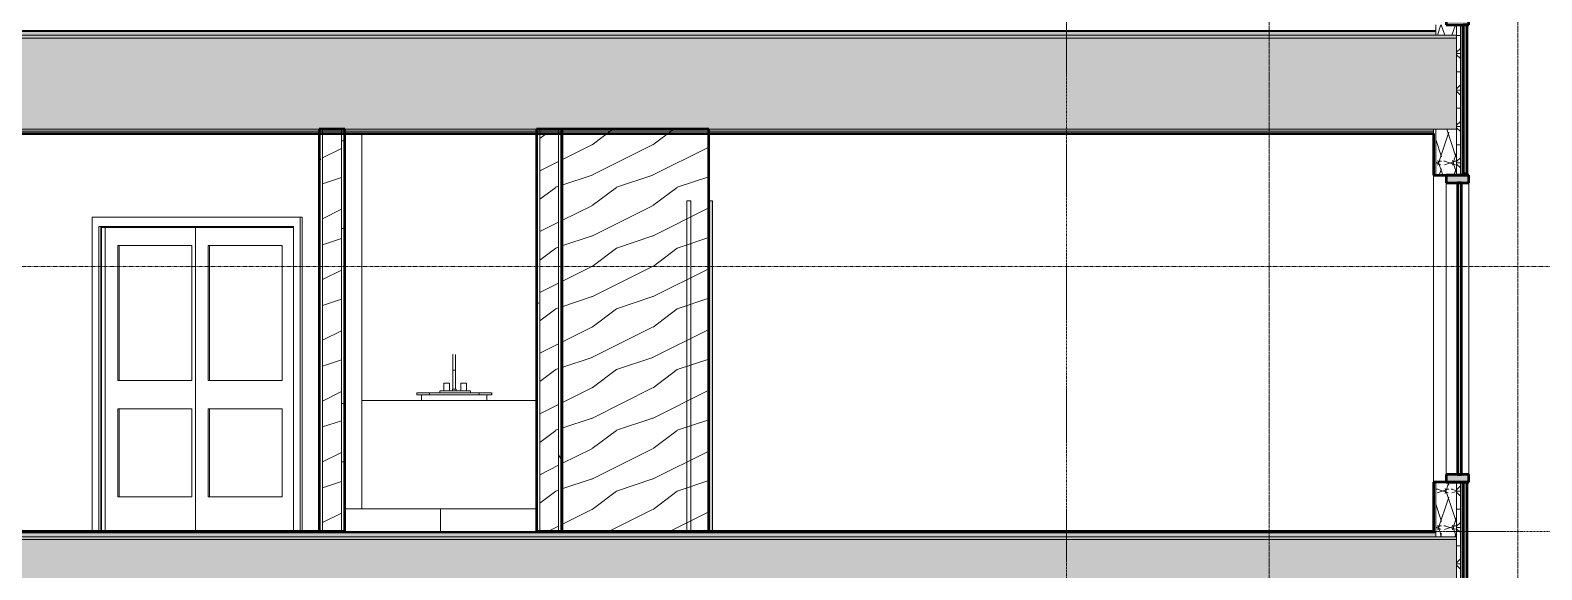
# Model space of a CAD drawing. Header units: inches. Extents: x -4168 to 1833, y -300 to 637.
# Drawn here: x -2446.1 to -2048.3, y 125.9 to 267.9 of the extents above; entities that cross this region are included whole.
import ezdxf

# ---------------------------------------------------------------- set-up
doc = ezdxf.new("R2010")
doc.units = ezdxf.units.IN
doc.header["$MEASUREMENT"] = 0
for name, pattern in [('Aligning Line 1_8_', [0.25, 0.125, -0.125]), ('Dash Dot 3_16_', [0.3125, 0.1875, -0.0625, 0, -0.0625]), ('Grid Line 1_2_', [0.875, 0.5, -0.125, 0.125, -0.125])]:
    doc.linetypes.add(name, pattern=pattern)
for name, color, linetype, lineweight in [('0-1', 7, 'Continuous', 5), ('0-2', 7, 'Continuous', 13), ('A-ANNO-SYMB-1', 150, 'Dash Dot 3_16_', 9), ('A-DOOR-4', 250, 'Continuous', 9), ('A-DOOR-FRAM-1', 250, 'Continuous', 9), ('A-DOOR-FRAM-2', 55, 'Continuous', 9), ('A-DOOR-FRAM-3', 50, 'Continuous', 20), ('A-FLOR-1', 8, 'Continuous', 5), ('A-FLOR-2', 31, 'Continuous', 5), ('A-FLOR-3', 251, 'Continuous', 5), ('A-FLOR-7', 192, 'Continuous', 50), ('A-FLOR-LEVL-1', 51, 'Grid Line 1_2_', 9), ('A-FLOR-MCUT', 51, 'Continuous', 13), ('A-FLOR-PATT-1', 8, 'Continuous', 9), ('A-GLAZ-1', 135, 'Continuous', 13), ('A-GLAZ-2', 27, 'Continuous', 13), ('A-GLAZ-3', 90, 'Continuous', 13), ('A-GLAZ-4', 151, 'Continuous', 50), ('A-GLAZ-5', 7, 'Continuous', 13), ('A-WALL', 113, 'Continuous', 13), ('A-WALL-1', 10, 'Continuous', 50), ('A-WALL-10', 113, 'Continuous', 50), ('A-WALL-2', 7, 'Continuous', 13), ('A-WALL-3', 135, 'Continuous', 13), ('A-WALL-5', 254, 'Continuous', 5), ('A-WALL-6', 8, 'Continuous', 5), ('A-WALL-PATT-1', 250, 'Continuous', 9), ('A-WALL-PATT-2', 253, 'Continuous', 9), ('A-WALL-PATT-5', 111, 'Continuous', 9), ('G-ANNO-SYMB', 111, 'Aligning Line 1_8_', 9), ('P-SANR-FIXT-1', 55, 'Continuous', 9), ('Q-CASE-1', 55, 'Continuous', 9), ('S-GRID-1', 1, 'Grid Line 1_2_', 9)]:
    doc.layers.add(name, color=color, linetype=linetype, lineweight=lineweight)
pattern_1 = [(0, (-3769.654, 146.633), (30.72, 7.68), [1.267, -21.773, 1.267, -21.773, -122.88]), (0, (-3769.654, 146.633), (30.72, 7.68), [-46.08, 1.267, -44.813, 1.267, -21.773, -53.76]), (0, (-3769.654, 146.633), (30.72, 7.68), [-115.2, 1.267, -14.093, 1.267, -37.133]), (120, (-3758.134, 150.473), (-22.011075, 22.7643), [1.267, -21.773, 1.267, -21.773, -122.88]), (120, (-3758.134, 150.473), (-22.011075, 22.7643), [-46.08, 1.267, -44.813, 1.267, -21.773, -53.76]), (120, (-3758.134, 150.473), (-22.011075, 22.7643), [-115.2, 1.267, -14.093, 1.267, -37.133]), (240, (-3754.294, 165.833), (-8.708925, -30.4443), [1.267, -21.773, 1.267, -21.773, -122.88]), (240, (-3754.294, 165.833), (-8.708925, -30.4443), [-46.08, 1.267, -44.813, 1.267, -21.773, -53.76]), (240, (-3754.294, 165.833), (-8.708925, -30.4443), [-115.2, 1.267, -14.093, 1.267, -37.133])]
pattern_2 = [(216.87, (-3763.257, 162.627), (47.980943, 31.987086), [7.997, -71.971]), (206.565, (-3753.661, 157.829), (-15.993714, -15.994133), [17.881, -17.881]), (198.435, (-3753.661, 149.832), (-31.98674, -15.99388), [10.115, -40.461])]
pattern_3 = [(0, (-3769.654, 146.633), (15.36, 3.84), [1.267, -10.253, 1.267, -10.253, -61.44]), (0, (-3769.654, 146.633), (15.36, 3.84), [-23.04, 1.267, -21.773, 1.267, -10.253, -26.88]), (0, (-3769.654, 146.633), (15.36, 3.84), [-57.6, 1.267, -6.413, 1.267, -17.933]), (120, (-3763.894, 148.553), (-11.0055376, 11.38215), [1.267, -10.253, 1.267, -10.253, -61.44]), (120, (-3763.894, 148.553), (-11.0055376, 11.38215), [-23.04, 1.267, -21.773, 1.267, -10.253, -26.88]), (120, (-3763.894, 148.553), (-11.0055376, 11.38215), [-57.6, 1.267, -6.413, 1.267, -17.933]), (240, (-3761.974, 156.233), (-4.3544624, -15.22215), [1.267, -10.253, 1.267, -10.253, -61.44]), (240, (-3761.974, 156.233), (-4.3544624, -15.22215), [-23.04, 1.267, -21.773, 1.267, -10.253, -26.88]), (240, (-3761.974, 156.233), (-4.3544624, -15.22215), [-57.6, 1.267, -6.413, 1.267, -17.933])]
pattern_4 = [(0, (-3769.654, 146.633), (0, 4.798), []), (315, (-3769.654, 146.633), (4.7984266, 0), [6.786, -6.786]), (45, (-3769.654, 146.633), (4.7984266, 0), [6.786, -6.786])]

# ---------------------------------------------------------------- blocks, each defined once
blk = doc.blocks.new('Single-Flush - 36_ x 84_-V20-BUILDING SECTION - NORTH_SOUTH THRU PARKING RAMP - LOOKING WEST')
at = {"layer": 'A-DOOR-FRAM-2'}
blk.add_hatch(color=256, dxfattribs=at).paths.add_polyline_path([(-2267.5, 268), (-2266.5, 268), (-2266.5, 355), (-2267.5, 355), (-2267.5, 306.14)], flags=0)
at = {"layer": 'A-DOOR-FRAM-3'}
for p, q in [((-2273.25, 355), (-2273.25, 268)), ((-2272.25, 355), (-2273.25, 355)), ((-2272.25, 268), (-2272.25, 355)), ((-2266.5, 355), (-2267.5, 355)), ((-2267.5, 355), (-2267.5, 268)), ((-2266.5, 268), (-2266.5, 355)), ((-2273.25, 268), (-2272.25, 268)), ((-2267.5, 268), (-2266.5, 268))]:
    blk.add_line(p, q, dxfattribs=at)
blk = doc.blocks.new('FOLDING_SLIDING CLOSET - 72_ x 80_-V21-BUILDING SECTION - NORTH_SOUTH THRU PARKING RAMP - LOOKING WEST')
at = {"layer": 'A-DOOR-4'}
for p, q in [((-2429.8, 350.75), (-2429.8, 268)), ((-2375, 350.75), (-2429.8, 350.75)), ((-2375, 350.75), (-2374.47, 350.75)), ((-2375, 268), (-2375, 350.75)), ((-2374.47, 350.75), (-2374.47, 268)), ((-2428.03, 348.25), (-2428.03, 268)), ((-2428.03, 348.25), (-2376.76, 348.25)), ((-2427.5, 268), (-2427.5, 348.25)), ((-2426.35, 348), (-2426.35, 268)), ((-2376.76, 348), (-2402.57, 348)), ((-2402.57, 348), (-2402.57, 268)), ((-2376.76, 348.25), (-2376.76, 268)), ((-2422.99, 307.75), (-2422.99, 343.31)), ((-2422.99, 343.31), (-2403.55, 343.31)), ((-2422.67, 343.31), (-2422.67, 307.75)), ((-2403.55, 343.31), (-2403.55, 307.75)), ((-2399.21, 307.75), (-2399.21, 343.31)), ((-2399.21, 343.31), (-2379.77, 343.31)), ((-2398.89, 343.31), (-2398.89, 307.75)), ((-2379.77, 343.31), (-2379.77, 307.75)), ((-2403.55, 307.75), (-2422.99, 307.75)), ((-2379.77, 307.75), (-2399.21, 307.75)), ((-2422.99, 277.12), (-2422.99, 300.25)), ((-2422.99, 300.25), (-2403.55, 300.25)), ((-2422.67, 300.25), (-2422.67, 277.12)), ((-2403.55, 300.25), (-2403.55, 277.12)), ((-2399.21, 277.12), (-2399.21, 300.25)), ((-2399.21, 300.25), (-2379.77, 300.25)), ((-2398.89, 300.25), (-2398.89, 277.12)), ((-2379.77, 300.25), (-2379.77, 277.12)), ((-2403.55, 277.12), (-2422.99, 277.12)), ((-2379.77, 277.12), (-2399.21, 277.12))]:
    blk.add_line(p, q, dxfattribs=at)
at = {"layer": 'A-DOOR-FRAM-1'}
for q in [(-2427.32, 268), (-2376.76, 348)]:
    blk.add_line((-2427.32, 348), q, dxfattribs=at)
blk = doc.blocks.new('M_Sink Vanity-Square - 500 x 440mm-V9-BUILDING SECTION - NORTH_SOUTH THRU PARKING RAMP - LOOKING WEST')
at = {"layer": 'P-SANR-FIXT-1'}
for p, q in [((-2611.95, 182.39), (-2611.94, 182.4)), ((-2611.95, 181.19), (-2611.95, 173.5)), ((-2611.95, 179.87), (-2611.95, 178.5)), ((-2611.2, 182.41), (-2611.2, 182.39)), ((-2611.2, 173.5), (-2611.2, 181.19)), ((-2611.2, 178.5), (-2611.2, 179.87)), ((-2611.57, 178.5), (-2611.94, 178.5)), ((-2611.2, 178.5), (-2611.57, 178.5)), ((-2621.45, 172.5), (-2621.45, 172)), ((-2621.41, 172.5), (-2618.09, 172.5)), ((-2621.41, 172.5), (-2621.41, 172)), ((-2618.09, 172), (-2621.41, 172)), ((-2620.16, 172), (-2620.16, 170.5)), ((-2618.09, 172.5), (-2605.05, 172.5)), ((-2618.09, 172.5), (-2618.09, 172)), ((-2605.05, 172), (-2618.09, 172)), ((-2615.32, 172.99), (-2615.32, 172.5)), ((-2615.3, 172.99), (-2614.57, 172.99)), ((-2614.57, 172.99), (-2613.57, 172.99)), ((-2614.32, 175), (-2614.32, 172.99)), ((-2614.32, 175), (-2612.82, 175)), ((-2613.57, 172.99), (-2609.07, 172.99)), ((-2612.82, 172.99), (-2612.82, 175)), ((-2612.07, 173.5), (-2612.07, 172.99)), ((-2612.07, 173.5), (-2611.07, 173.5)), ((-2611.07, 172.99), (-2611.07, 173.5)), ((-2609.82, 175), (-2609.82, 172.99)), ((-2609.82, 175), (-2608.32, 175)), ((-2609.07, 172.99), (-2608.07, 172.99)), ((-2608.32, 172.99), (-2608.32, 175)), ((-2608.07, 172.99), (-2607.34, 172.99)), ((-2607.32, 172.5), (-2607.32, 172.99)), ((-2605.05, 172.5), (-2601.73, 172.5)), ((-2605.05, 172), (-2605.05, 172.5)), ((-2601.73, 172), (-2605.05, 172)), ((-2602.98, 170.5), (-2602.98, 172)), ((-2601.73, 172.5), (-2601.73, 172)), ((-2601.69, 172), (-2601.69, 172.5))]:
    blk.add_line(p, q, dxfattribs=at)
at = {"layer": 'P-SANR-FIXT-1', "flags": 128}
for points in [[(-2611.95, 182.37), (-2611.95, 182.37), (-2611.95, 182.37), (-2611.95, 182.36), (-2611.95, 182.34), (-2611.95, 182.33), (-2611.95, 182.3), (-2611.95, 182.28), (-2611.95, 182.25), (-2611.95, 182.21), (-2611.95, 182.18), (-2611.95, 182.14), (-2611.95, 182.09), (-2611.95, 182.04), (-2611.95, 181.99), (-2611.95, 181.94), (-2611.95, 181.88), (-2611.95, 181.82), (-2611.95, 181.75), (-2611.95, 181.69), (-2611.95, 181.62), (-2611.95, 181.54), (-2611.95, 181.47), (-2611.95, 181.39), (-2611.95, 181.31), (-2611.95, 181.23), (-2611.95, 181.14), (-2611.95, 181.05), (-2611.95, 180.96), (-2611.95, 180.87), (-2611.95, 180.78), (-2611.95, 180.69), (-2611.95, 180.59), (-2611.95, 180.5), (-2611.95, 180.4), (-2611.95, 180.3), (-2611.95, 180.2), (-2611.95, 180.1), (-2611.95, 180), (-2611.95, 179.9), (-2611.95, 179.87)], [(-2611.95, 181.19), (-2611.95, 181.23), (-2611.95, 181.28), (-2611.95, 181.33), (-2611.95, 181.38), (-2611.95, 181.42), (-2611.95, 181.47), (-2611.95, 181.52), (-2611.95, 181.56), (-2611.95, 181.61), (-2611.95, 181.65), (-2611.95, 181.69), (-2611.95, 181.74), (-2611.95, 181.78), (-2611.95, 181.82), (-2611.95, 181.86), (-2611.95, 181.9), (-2611.95, 181.93), (-2611.95, 181.97), (-2611.95, 182.01), (-2611.95, 182.04), (-2611.95, 182.07), (-2611.95, 182.1), (-2611.95, 182.13), (-2611.95, 182.16)], [(-2611.94, 182.43), (-2611.94, 182.45), (-2611.93, 182.46), (-2611.93, 182.48), (-2611.93, 182.49), (-2611.92, 182.51), (-2611.92, 182.52), (-2611.91, 182.53), (-2611.9, 182.55), (-2611.9, 182.56), (-2611.89, 182.57)], [(-2611.26, 182.58), (-2611.25, 182.56), (-2611.24, 182.55), (-2611.23, 182.54), (-2611.23, 182.52), (-2611.22, 182.51), (-2611.22, 182.5), (-2611.21, 182.48), (-2611.21, 182.47), (-2611.2, 182.45), (-2611.2, 182.44), (-2611.2, 182.42)], [(-2611.2, 179.87), (-2611.2, 179.97), (-2611.2, 180.07), (-2611.2, 180.17), (-2611.2, 180.27), (-2611.2, 180.37), (-2611.2, 180.47), (-2611.2, 180.57), (-2611.2, 180.66), (-2611.2, 180.76), (-2611.2, 180.85), (-2611.2, 180.94), (-2611.2, 181.03), (-2611.2, 181.12), (-2611.2, 181.2), (-2611.2, 181.29), (-2611.2, 181.37), (-2611.2, 181.45), (-2611.2, 181.52), (-2611.2, 181.6), (-2611.2, 181.67), (-2611.2, 181.74), (-2611.2, 181.8), (-2611.2, 181.86), (-2611.2, 181.92), (-2611.2, 181.98), (-2611.2, 182.03), (-2611.2, 182.08), (-2611.2, 182.13), (-2611.2, 182.17), (-2611.2, 182.21), (-2611.2, 182.24), (-2611.2, 182.27), (-2611.2, 182.3), (-2611.2, 182.32), (-2611.2, 182.34), (-2611.2, 182.35), (-2611.2, 182.36), (-2611.2, 182.37), (-2611.2, 182.37), (-2611.2, 182.37)], [(-2611.2, 182.14), (-2611.2, 182.11), (-2611.2, 182.08), (-2611.2, 182.05), (-2611.2, 182.01), (-2611.2, 181.98), (-2611.2, 181.94), (-2611.2, 181.91), (-2611.2, 181.87), (-2611.2, 181.83), (-2611.2, 181.79), (-2611.2, 181.75), (-2611.2, 181.7), (-2611.2, 181.66), (-2611.2, 181.62), (-2611.2, 181.57), (-2611.2, 181.53), (-2611.2, 181.48), (-2611.2, 181.44), (-2611.2, 181.39), (-2611.2, 181.34), (-2611.2, 181.3), (-2611.2, 181.25), (-2611.2, 181.2), (-2611.2, 181.19)]]:
    blk.add_lwpolyline(points, dxfattribs=at)
blk = doc.blocks.new('OD_CW_Base Cabinet - OD_CW_Base Cabinet-V22-BUILDING SECTION - NORTH_SOUTH THRU PARKING RAMP - LOOKING WEST')
at = {"layer": 'Q-CASE-1'}
blk.add_line((-2312.84, 302.5), (-2358.84, 302.5), dxfattribs=at)
blk = doc.blocks.new('Shower Base-Corner - 38_ x 38_-V23-BUILDING SECTION - NORTH_SOUTH THRU PARKING RAMP - LOOKING WEST')
at = {"layer": 'P-SANR-FIXT-1'}
for p, q in [((-2363.3, 274), (-2338.07, 274)), ((-2338.07, 274), (-2312.84, 274)), ((-2338.07, 274), (-2338.07, 268)), ((-2338.07, 268), (-2363.3, 268)), ((-2312.84, 268), (-2338.07, 268))]:
    blk.add_line(p, q, dxfattribs=at)
blk = doc.blocks.new('CTR - 1st Phase - Unit Layouts_rvt-1-BUILDING SECTION - NORTH_SOUTH THRU PARKING RAMP - LOOKING WEST')
at = {"layer": 'A-WALL-PATT-1'}
h = blk.add_hatch(dxfattribs=at)
h.set_pattern_fill('FP_1', color=256, style=0, pattern_type=2)
h.set_pattern_definition(pattern_1)
h.paths.add_polyline_path([(-2369.13, 136), (-2369.13, 240.75), (-2370.02, 240.75), (-2370.02, 136)], flags=0)
h = blk.add_hatch(dxfattribs=at)
h.set_pattern_fill('FP_1', color=256, style=0, pattern_type=2)
h.set_pattern_definition(pattern_1)
h.paths.add_polyline_path([(-2363.3, 136), (-2363.3, 240.75), (-2364.18, 240.75), (-2364.18, 136)], flags=0)
h = blk.add_hatch(dxfattribs=at)
h.set_pattern_fill('FP_1', color=256, style=0, pattern_type=2)
h.set_pattern_definition(pattern_1)
h.paths.add_polyline_path([(-2311.96, 136), (-2311.96, 240.75), (-2312.84, 240.75), (-2312.84, 136)], flags=0)
h = blk.add_hatch(dxfattribs=at)
h.set_pattern_fill('FP_1', color=256, style=0, pattern_type=2)
h.set_pattern_definition(pattern_1)
h.paths.add_polyline_path([(-2306.25, 136), (-2306.13, 136), (-2306.13, 240.75), (-2307.01, 240.75), (-2307.01, 136)], flags=0)
at = {"layer": 'A-WALL-PATT-2'}
h = blk.add_hatch(dxfattribs=at)
h.set_pattern_fill('FP_4', color=256, style=0, pattern_type=2)
h.set_pattern_definition(pattern_2)
h.paths.add_polyline_path([(-2366.81, 136), (-2364.18, 136), (-2364.18, 240.75), (-2369.13, 240.75), (-2369.13, 136)], flags=0)
h = blk.add_hatch(dxfattribs=at)
h.set_pattern_fill('FP_4', color=256, style=0, pattern_type=2)
h.set_pattern_definition(pattern_2)
h.paths.add_polyline_path([(-2307.01, 136), (-2307.01, 240.75), (-2311.96, 240.75), (-2311.96, 136)], flags=0)
h = blk.add_hatch(dxfattribs=at)
h.set_pattern_fill('FP_4', color=256, style=0, pattern_type=2)
h.set_pattern_definition(pattern_2)
h.paths.add_polyline_path([(-2306.13, 136), (-2267.5, 136), (-2267.5, 241.87), (-2306.13, 241.87), (-2306.13, 160.23)], flags=0)
at = {"layer": 'A-WALL-1'}
for p, q in [((-2370.02, 241.87), (-2370.02, 136)), ((-2363.3, 241.87), (-2370.02, 241.87)), ((-2363.3, 136), (-2363.3, 241.87)), ((-2306.13, 241.87), (-2312.84, 241.87)), ((-2312.84, 241.87), (-2312.84, 136)), ((-2306.13, 136), (-2306.13, 241.87)), ((-2267.5, 241.87), (-2306.13, 241.87)), ((-2306.13, 241.87), (-2306.13, 136)), ((-2267.5, 136), (-2267.5, 241.87)), ((-2370.02, 136), (-2363.3, 136)), ((-2312.84, 136), (-2306.13, 136)), ((-2306.13, 136), (-2267.5, 136))]:
    blk.add_line(p, q, dxfattribs=at)
at = {"layer": 'A-WALL-2'}
for p, q in [((-2369.13, 136), (-2369.13, 241.87)), ((-2364.18, 136), (-2364.18, 241.87)), ((-2311.96, 136), (-2311.96, 241.87)), ((-2307.01, 136), (-2307.01, 241.87))]:
    blk.add_line(p, q, dxfattribs=at)
at = {"layer": 'A-WALL-3'}
blk.add_line((-2358.84, 142), (-2358.84, 240.75), dxfattribs=at)
at = {"layer": '0-2'}
for name, p in [('Single-Flush - 36_ x 84_-V20-BUILDING SECTION - NORTH_SOUTH THRU PARKING RAMP - LOOKING WEST', (0, -132)), ('FOLDING_SLIDING CLOSET - 72_ x 80_-V21-BUILDING SECTION - NORTH_SOUTH THRU PARKING RAMP - LOOKING WEST', (0, -132)), ('M_Sink Vanity-Square - 500 x 440mm-V9-BUILDING SECTION - NORTH_SOUTH THRU PARKING RAMP - LOOKING WEST', (277.09, 0)), ('OD_CW_Base Cabinet - OD_CW_Base Cabinet-V22-BUILDING SECTION - NORTH_SOUTH THRU PARKING RAMP - LOOKING WEST', (0, -132)), ('Shower Base-Corner - 38_ x 38_-V23-BUILDING SECTION - NORTH_SOUTH THRU PARKING RAMP - LOOKING WEST', (0, -132))]:
    blk.add_blockref(name, p, dxfattribs=at)
blk = doc.blocks.new('_THE_ WINDOW _ DOOR - Window - 2nd Floor-2113391-BUILDING SECTION - NORTH_SOUTH THRU PARKING RAMP - LOOKING WEST')
at = {"layer": 'A-GLAZ-2'}
h = blk.add_hatch(color=256, dxfattribs=at)
h.paths.add_polyline_path([(-2067.42, 149), (-2067.42, 151), (-2073.42, 151), (-2073.42, 149), (-2067.92, 149)], flags=0)
h.paths.add_polyline_path([(-2067.92, 227.75), (-2067.42, 227.75), (-2067.42, 229.75), (-2073.42, 229.75), (-2073.42, 227.75), (-2067.95, 227.75)], flags=0)
at = {"layer": 'A-GLAZ-3'}
blk.add_hatch(color=256, dxfattribs=at).paths.add_polyline_path([(-2069.42, 151), (-2069.42, 227.75), (-2070.42, 227.75), (-2070.42, 151)], flags=0)
at = {"layer": 'A-GLAZ-5'}
blk.add_hatch(color=256, dxfattribs=at).paths.add_polyline_path([(-2067.92, 109.75), (-2067.92, 149), (-2068.92, 149), (-2068.92, 109.75)], flags=0)
at = {"layer": 'A-GLAZ-1'}
for p, q in [((-2073.42, 151), (-2073.42, 227.75)), ((-2067.42, 227.75), (-2067.42, 151))]:
    blk.add_line(p, q, dxfattribs=at)
at = {"layer": 'A-GLAZ-4'}
for p, q in [((-2073.42, 229.75), (-2073.42, 227.75)), ((-2067.42, 229.75), (-2073.42, 229.75)), ((-2073.42, 227.75), (-2067.42, 227.75)), ((-2069.42, 227.75), (-2070.42, 227.75)), ((-2070.42, 227.75), (-2070.42, 151)), ((-2069.42, 151), (-2069.42, 227.75)), ((-2067.42, 227.75), (-2067.42, 229.75)), ((-2073.42, 151), (-2073.42, 149)), ((-2067.42, 151), (-2073.42, 151)), ((-2073.42, 149), (-2067.42, 149)), ((-2070.42, 151), (-2069.42, 151)), ((-2068.92, 149), (-2068.92, 109.75)), ((-2067.92, 149), (-2068.92, 149)), ((-2067.92, 109.75), (-2067.92, 149)), ((-2067.42, 149), (-2067.42, 151)), ((-2068.92, 109.75), (-2067.92, 109.75))]:
    blk.add_line(p, q, dxfattribs=at)
blk = doc.blocks.new('_THE_ WINDOW _ DOOR - Window - 3rd Floor-2113392-BUILDING SECTION - NORTH_SOUTH THRU PARKING RAMP - LOOKING WEST')
at = {"layer": 'A-GLAZ-2'}
h = blk.add_hatch(color=256, dxfattribs=at)
h.paths.add_polyline_path([(-2067.42, 269.37), (-2067.42, 271.37), (-2073.42, 271.37), (-2073.42, 269.37), (-2067.92, 269.37)], flags=0)
h.paths.add_polyline_path([(-2071.34, 348.12), (-2067.42, 348.12), (-2067.42, 350.12), (-2073.42, 350.12), (-2073.42, 348.12)], flags=0)
at = {"layer": 'A-GLAZ-3'}
blk.add_hatch(color=256, dxfattribs=at).paths.add_polyline_path([(-2069.42, 271.37), (-2069.42, 348.12), (-2070.42, 348.12), (-2070.42, 271.37)], flags=0)
at = {"layer": 'A-GLAZ-5'}
blk.add_hatch(color=256, dxfattribs=at).paths.add_polyline_path([(-2068.92, 230.12), (-2067.92, 230.12), (-2067.92, 269.37), (-2068.92, 269.37), (-2068.92, 240.46)], flags=0)
at = {"layer": 'A-GLAZ-1'}
for p, q in [((-2073.42, 271.37), (-2073.42, 348.12)), ((-2067.42, 348.12), (-2067.42, 271.37))]:
    blk.add_line(p, q, dxfattribs=at)
at = {"layer": 'A-GLAZ-4'}
for p, q in [((-2073.42, 350.12), (-2073.42, 348.12)), ((-2067.42, 350.12), (-2073.42, 350.12)), ((-2067.42, 348.12), (-2067.42, 350.12)), ((-2073.42, 348.12), (-2067.42, 348.12)), ((-2069.42, 348.12), (-2070.42, 348.12)), ((-2070.42, 348.12), (-2070.42, 271.37)), ((-2069.42, 271.37), (-2069.42, 348.12)), ((-2073.42, 271.37), (-2073.42, 269.37)), ((-2067.42, 271.37), (-2073.42, 271.37)), ((-2070.42, 271.37), (-2069.42, 271.37)), ((-2067.42, 269.37), (-2067.42, 271.37)), ((-2073.42, 269.37), (-2067.42, 269.37)), ((-2068.92, 269.37), (-2068.92, 230.12)), ((-2067.92, 269.37), (-2068.92, 269.37)), ((-2067.92, 230.12), (-2067.92, 269.37)), ((-2068.92, 230.12), (-2067.92, 230.12))]:
    blk.add_line(p, q, dxfattribs=at)

msp = doc.modelspace()

# ---------------------------------------------------------------- hatches: boundary and pattern name
at = {"layer": 'A-FLOR-1'}
h = msp.add_hatch(color=256, dxfattribs=at)
h.paths.add_polyline_path([(-3025.2671, 267.625), (-2076.1737, 267.625), (-2076.1737, 267.875), (-3407.6737, 267.875), (-3407.6737, 267.625), (-3027.9237, 267.625)], flags=0)
h.paths.add_polyline_path([(-3851.8487, 267.625), (-3479.2237, 267.625), (-3479.2237, 267.875), (-3852.4737, 267.875), (-3852.4737, 267.625)], flags=0)
msp.add_hatch(color=256, dxfattribs=at).paths.add_polyline_path([(-3204.3737, 135.625), (-2076.1737, 135.625), (-2076.1737, 135.875), (-3204.3737, 135.875)], flags=0)
at = {"layer": 'A-FLOR-2'}
h = msp.add_hatch(color=256, dxfattribs=at)
h.paths.add_polyline_path([(-3857.9737, 241.875), (-3479.2237, 241.875), (-3479.2237, 265.875), (-3857.9737, 265.875), (-3857.9737, 251.9215)], flags=0)
h.paths.add_polyline_path([(-2070.6737, 241.875), (-2070.6737, 265.875), (-3407.6737, 265.875), (-3407.6737, 241.875), (-2076.1737, 241.875)], flags=0)
msp.add_hatch(color=256, dxfattribs=at).paths.add_polyline_path([(-3204.3737, 109.875), (-2070.6737, 109.875), (-2070.6737, 133.875), (-3204.3737, 133.875), (-3204.3737, 114.3775)], flags=0)
at = {"layer": 'A-FLOR-3'}
h = msp.add_hatch(color=256, dxfattribs=at)
h.paths.add_polyline_path([(-3026.3473, 241.375), (-2306.1265, 241.375), (-2306.1265, 241.875), (-3077.7737, 241.875), (-3077.7737, 241.375), (-3059.0344, 241.375)], flags=0)
h.paths.add_polyline_path([(-3850.4245, 241.375), (-3680.8661, 241.375), (-3680.8661, 241.875), (-3851.8487, 241.875), (-3851.8487, 241.375), (-3850.715, 241.375)], flags=0)
h.paths.add_polyline_path([(-2079.7841, 241.375), (-2076.7987, 241.375), (-2076.7987, 241.875), (-2267.4966, 241.875), (-2267.4966, 241.375), (-2113.5514, 241.375)], flags=0)
h.paths.add_polyline_path([(-3677.3661, 241.375), (-3551.3596, 241.375), (-3551.3596, 241.875), (-3677.3661, 241.875), (-3677.3661, 241.6409)], flags=0)
h.paths.add_polyline_path([(-3547.8596, 241.375), (-3482.7237, 241.3797), (-3482.7237, 241.875), (-3547.8596, 241.875), (-3547.8596, 241.4671)], flags=0)
h.paths.add_polyline_path([(-3407.6737, 241.375), (-3132.8667, 241.375), (-3132.9517, 241.875), (-3407.6737, 241.875)], flags=0)
at = {"layer": 'A-FLOR-PATT-1'}
h = msp.add_hatch(dxfattribs=at)
h.set_pattern_fill('FP_3', color=256, style=0, pattern_type=2)
h.set_pattern_definition(pattern_4)
h.paths.add_polyline_path([(-2071.3423, 265.875), (-2070.6737, 265.875), (-2070.6737, 266.625), (-3407.6737, 266.625), (-3407.6737, 265.875), (-2076.1737, 265.875)], flags=0)
h.paths.add_polyline_path([(-3857.9737, 265.875), (-3479.2237, 265.875), (-3479.2237, 266.625), (-3857.9737, 266.625)], flags=0)
h = msp.add_hatch(dxfattribs=at)
h.set_pattern_fill('FP_2', color=256, style=0, pattern_type=2)
h.set_pattern_definition(pattern_3)
h.paths.add_polyline_path([(-3059.0344, 266.625), (-2076.1737, 266.625), (-2076.1737, 267.625), (-3407.6737, 267.625), (-3407.6737, 266.625), (-3063.9237, 266.625)], flags=0)
h.paths.add_polyline_path([(-3851.8487, 266.625), (-3479.2237, 266.625), (-3479.2237, 267.625), (-3852.4737, 267.625), (-3852.4737, 266.625)], flags=0)
h = msp.add_hatch(dxfattribs=at)
h.set_pattern_fill('FP_1', color=256, style=0, pattern_type=2)
h.set_pattern_definition(pattern_1)
h.paths.add_polyline_path([(-2440.6685, 240.75), (-2306.1265, 240.75), (-2306.1265, 241.375), (-3077.7737, 241.375), (-3077.7737, 240.75), (-2448.9361, 240.75)], flags=0)
h.paths.add_polyline_path([(-3482.7237, 240.75), (-3482.7237, 241.375), (-3547.8596, 241.375), (-3547.8596, 240.75), (-3483.9737, 240.75)], flags=0)
h.paths.add_polyline_path([(-3207.3237, 240.75), (-3132.7605, 240.75), (-3132.8667, 241.375), (-3407.6737, 241.375), (-3407.6737, 240.75), (-3208.7265, 240.75)], flags=0)
h.paths.add_polyline_path([(-3705.4911, 240.75), (-3680.8661, 240.75), (-3680.8661, 241.375), (-3851.8487, 241.375), (-3851.8487, 240.75), (-3711.2411, 240.75)], flags=0)
h.paths.add_polyline_path([(-3676.7411, 240.75), (-3551.3596, 240.75), (-3551.3596, 241.375), (-3677.3661, 241.375), (-3677.3661, 240.75)], flags=0)
h.paths.add_polyline_path([(-2267.4966, 240.75), (-2076.7987, 240.75), (-2076.7987, 241.375), (-2267.4966, 241.375), (-2267.4966, 240.8396)], flags=0)
h = msp.add_hatch(dxfattribs=at)
h.set_pattern_fill('FP_2', color=256, style=0, pattern_type=2)
h.set_pattern_definition(pattern_3)
h.paths.add_polyline_path([(-3204.3737, 134.625), (-2076.1737, 134.625), (-2076.1737, 135.625), (-3204.3737, 135.625)], flags=0)
h = msp.add_hatch(dxfattribs=at)
h.set_pattern_fill('FP_3', color=256, style=0, pattern_type=2)
h.set_pattern_definition(pattern_4)
h.paths.add_polyline_path([(-2071.3423, 133.875), (-2070.6737, 133.875), (-2070.705, 134.625), (-3204.3737, 134.625), (-3204.3737, 133.875), (-2076.1737, 133.875)], flags=0)
at = {"layer": 'A-WALL-5'}
h = msp.add_hatch(color=256, dxfattribs=at)
h.paths.add_polyline_path([(-2068.1737, 229.75), (-2067.9237, 229.75), (-2067.9237, 230.125), (-2068.1737, 230.125)], flags=0)
h.paths.add_polyline_path([(-2067.9237, 350.125), (-2067.9237, 350.5), (-2068.1737, 350.5), (-2068.1737, 350.125)], flags=0)
at = {"layer": 'A-WALL-6'}
h = msp.add_hatch(color=256, dxfattribs=at)
h.paths.add_polyline_path([(-2069.6737, 109.875), (-2068.9237, 109.875), (-2068.9237, 149), (-2069.6737, 149), (-2069.6737, 114.3775)], flags=0)
h.paths.add_polyline_path([(-2068.9343, 229.75), (-2068.1737, 229.75), (-2068.1737, 230.125), (-2068.9237, 230.125), (-2068.9237, 269.375), (-2069.6737, 269.375), (-2069.6737, 229.75)], flags=0)
h.paths.add_polyline_path([(-2068.9237, 350.125), (-2068.1737, 350.125), (-2068.1737, 350.5), (-2069.6737, 350.5), (-2069.6737, 350.125)], flags=0)
at = {"layer": 'A-WALL-PATT-5'}
h = msp.add_hatch(dxfattribs=at)
h.set_pattern_fill('FP_5', color=256, style=0, pattern_type=2)
h.set_pattern_definition([(161.57, (-3769.174, 147.113), (-3.8399538, -1.54e-05), [0, -27.322, 3.034, 0]), (18.43, (-3770.134, 147.113), (-3.8399538, 1.54e-05), [0, -27.322, 3.034, 0]), (108.43, (-3769.174, 147.113), (1.919622, -9.6005246), [9.106, -21.25]), (71.57, (-3770.134, 147.113), (1.919622, 9.6005246), [9.106, -21.25])])
h.paths.add_polyline_path([(-2076.1737, 134.625), (-2070.6737, 134.625), (-2070.6737, 149), (-2076.1737, 149), (-2076.1737, 135.625)], flags=0)
h.paths.add_polyline_path([(-2076.1737, 229.75), (-2070.6737, 229.75), (-2070.6737, 241.875), (-2076.1737, 241.875), (-2076.1737, 240.4595)], flags=0)
h.paths.add_polyline_path([(-2076.1737, 266.625), (-2070.6737, 266.625), (-2070.6737, 269.375), (-2076.1737, 269.375), (-2076.1737, 267.625)], flags=0)
h.paths.add_polyline_path([(-2076.1737, 350.125), (-2070.6737, 350.125), (-2070.6737, 350.5), (-2076.1737, 350.5)], flags=0)
h = msp.add_hatch(dxfattribs=at)
h.set_pattern_fill('FP_3', color=256, style=0, pattern_type=2)
h.set_pattern_definition(pattern_4)
h.paths.add_polyline_path([(-2069.6737, 109.875), (-2069.6737, 149), (-2070.6737, 149), (-2070.6737, 109.875)], flags=0)
h.paths.add_polyline_path([(-2070.6737, 229.75), (-2069.6737, 229.75), (-2069.6737, 269.375), (-2070.6737, 269.375), (-2070.6737, 230.125)], flags=0)
h.paths.add_polyline_path([(-2070.586, 350.125), (-2069.6737, 350.125), (-2069.6737, 350.5), (-2070.6737, 350.5), (-2070.6737, 350.125)], flags=0)

# ---------------------------------------------------------------- linework, layer by layer
at = {"layer": 'A-ANNO-SYMB-1'}
for p, q in [((-2120.014, 418.8769), (-2120.014, -139.0967)), ((-2054.5703, -139.0967), (-2054.5703, 418.8769))]:
    msp.add_line(p, q, dxfattribs=at)
at = {"layer": 'A-FLOR-7'}
for p, q in [((-3407.6737, 240.75), (-2076.7987, 240.75)), ((-2363.2989, 136), (-2516.1237, 136)), ((-2076.7987, 136), (-2312.8441, 136))]:
    msp.add_line(p, q, dxfattribs=at)
at = {"layer": 'A-FLOR-LEVL-1'}
msp.add_line((-4167.9645, 136), (-1814.099, 136), dxfattribs=at)
at = {"layer": 'A-FLOR-MCUT'}
for p, q in [((-2076.1737, 267.875), (-3407.6737, 267.875)), ((-2076.1737, 267.625), (-3407.6737, 267.625)), ((-2076.1737, 266.625), (-3407.6737, 266.625)), ((-2070.6737, 265.875), (-3407.6737, 265.875)), ((-2076.7987, 241.875), (-3407.6737, 241.875)), ((-2076.7987, 241.375), (-3407.6737, 241.375)), ((-2076.7987, 240.75), (-2076.7987, 241.875)), ((-2076.1737, 135.875), (-3852.4737, 135.875)), ((-2076.1737, 135.625), (-3852.4737, 135.625)), ((-2076.1737, 136), (-2076.7987, 136)), ((-2076.1737, 134.625), (-3204.3737, 134.625)), ((-2070.6737, 133.875), (-3204.3737, 133.875))]:
    msp.add_line(p, q, dxfattribs=at)
at = {"layer": 'A-WALL'}
for p, q in [((-2076.1737, 266.625), (-2076.1737, 269.375)), ((-2076.1737, 266.625), (-2070.6737, 266.625)), ((-2070.6737, 269.375), (-2070.6737, 229.75)), ((-2069.6737, 229.75), (-2069.6737, 269.375)), ((-2070.6737, 241.875), (-2076.7987, 241.875)), ((-2076.1737, 229.75), (-2076.1737, 241.875)), ((-2068.1737, 229.75), (-2068.1737, 230.125)), ((-2076.1737, 134.625), (-2076.1737, 149)), ((-2070.6737, 149), (-2070.6737, 109.875)), ((-2069.6737, 109.875), (-2069.6737, 149)), ((-2076.1737, 134.625), (-2070.6737, 134.625))]:
    msp.add_line(p, q, dxfattribs=at)
at = {"layer": 'A-WALL-10'}
for p, q in [((-2068.9237, 230.125), (-2068.9237, 269.375)), ((-2076.7987, 240.75), (-2076.7987, 229.75)), ((-2076.7987, 229.75), (-2067.9237, 229.75)), ((-2067.9237, 230.125), (-2068.9237, 230.125)), ((-2067.9237, 229.75), (-2067.9237, 230.125)), ((-2076.7987, 149), (-2076.7987, 136)), ((-2068.9237, 149), (-2076.7987, 149)), ((-2068.9237, 109.875), (-2068.9237, 149))]:
    msp.add_line(p, q, dxfattribs=at)
at = {"layer": 'A-WALL-3'}
msp.add_line((-2076.7987, 149), (-2076.7987, 229.75), dxfattribs=at)
at = {"layer": 'G-ANNO-SYMB'}
msp.add_line((-1910.9479, 205.7608), (-4072.0519, 205.7608), dxfattribs=at)
at = {"layer": 'S-GRID-1'}
msp.add_line((-2173.3237, -159.8356), (-2173.3237, 470.5), dxfattribs=at)

# ---------------------------------------------------------------- block references
at = {"layer": '0-1'}
msp.add_blockref('CTR - 1st Phase - Unit Layouts_rvt-1-BUILDING SECTION - NORTH_SOUTH THRU PARKING RAMP - LOOKING WEST', (0, 0), dxfattribs=at)
at = {"layer": 'A-GLAZ-1'}
for name in ['_THE_ WINDOW _ DOOR - Window - 3rd Floor-2113392-BUILDING SECTION - NORTH_SOUTH THRU PARKING RAMP - LOOKING WEST', '_THE_ WINDOW _ DOOR - Window - 2nd Floor-2113391-BUILDING SECTION - NORTH_SOUTH THRU PARKING RAMP - LOOKING WEST']:
    msp.add_blockref(name, (0, 0), dxfattribs=at)

doc.saveas('drawing.dxf')
